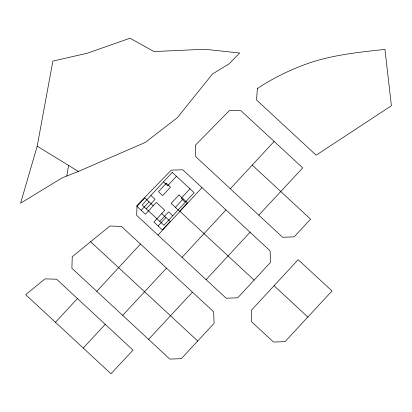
<?xml version="1.0" encoding="UTF-8"?>
<svg xmlns="http://www.w3.org/2000/svg" width="412" height="412" viewBox="0 0 412 412"><rect width="100%" height="100%" fill="white"/><g stroke="black" fill="none" stroke-linecap="round" stroke-linejoin="round"><path stroke-width="0.62" d="M66.78 176.048L68.577 165.387L37.188 146.183L52.87 61.11L87.339 53.205L130.043 38.223L153.964 51.551L204.579 49.26L239.702 53.009L229.046 63.891L212.577 73.913L177.325 117.683L145.276 142.454L78.316 171.454L62.114 177.891L20.6 203.188L37.188 146.183M96.774 291.341L71.884 268.248L72.249 256.712L109.88 226.034L121.411 226.404L213.648 311.786L214.106 323.322L181.347 358.661L169.837 359.099L96.774 291.341L140.471 244.048M141.203 210.285L149.046 201.828M146.25 208.838L155.072 199.32L150.9 195.448M176.444 176.264L167.622 185.781L163.446 181.913M55.455 322.282L77.441 298.566L56.588 279.228L45.052 278.862L25.673 294.668L110.988 373.777L133.019 350.128L77.441 298.566M159.789 221.383L168.611 211.866L172.782 215.733M189.978 188.809L181.156 198.327L185.328 202.199M158.126 225.972L165.964 217.51M175.373 207.36L183.216 198.898M157.981 235.097L201.973 187.625M230.329 188.748L274.135 141.434M83.255 348.047L105.22 324.357M122.683 315.355L166.489 268.135M182.042 257.361L226.013 209.909M258.793 215.167L302.717 167.895L240.917 110.684L229.381 110.591L195.468 145.148L195.767 156.684L282.647 237.291L294.183 236.854L310.566 219.153L252.242 165.104M148.567 339.375L192.425 292.129M206.124 279.666L250.074 232.239M274.042 285.737L251.274 310.334L251.711 321.87L273.537 342.053L285.073 341.615L331.995 290.975L298.175 259.694L274.042 285.737L307.841 317.044M68.577 165.387L78.316 171.454M179.967 211.361L254.132 280.088M197.729 340.992L90.614 241.741M153.274 205.748L144.818 197.904L136.975 206.366L145.436 214.209L156.328 202.452L164.79 210.295L153.892 222.047L162.354 229.891L170.197 221.429L161.736 213.591M137 205.5L136.686 215.394L226.198 298.242L237.729 297.799L270.535 262.372L270.097 250.836L182.81 169.816L171.268 170.115L137 205.5M257.366 88.513L256.558 100.003L316.148 155.185L391.4 105.745L384.942 49.409C357.601 52.365 329.837 55.131 303.917 64.911C287.591 71.044 271.915 78.888 257.366 88.513M172.268 172.396L142.078 204.97L163.961 225.251L194.15 192.677L172.268 172.396M166.299 183.216L158.455 191.673L162.683 195.597L170.527 187.136L166.299 183.216M178.988 194.979L171.145 203.435L179.606 211.279L187.445 202.817L178.988 194.979"/></g></svg>
